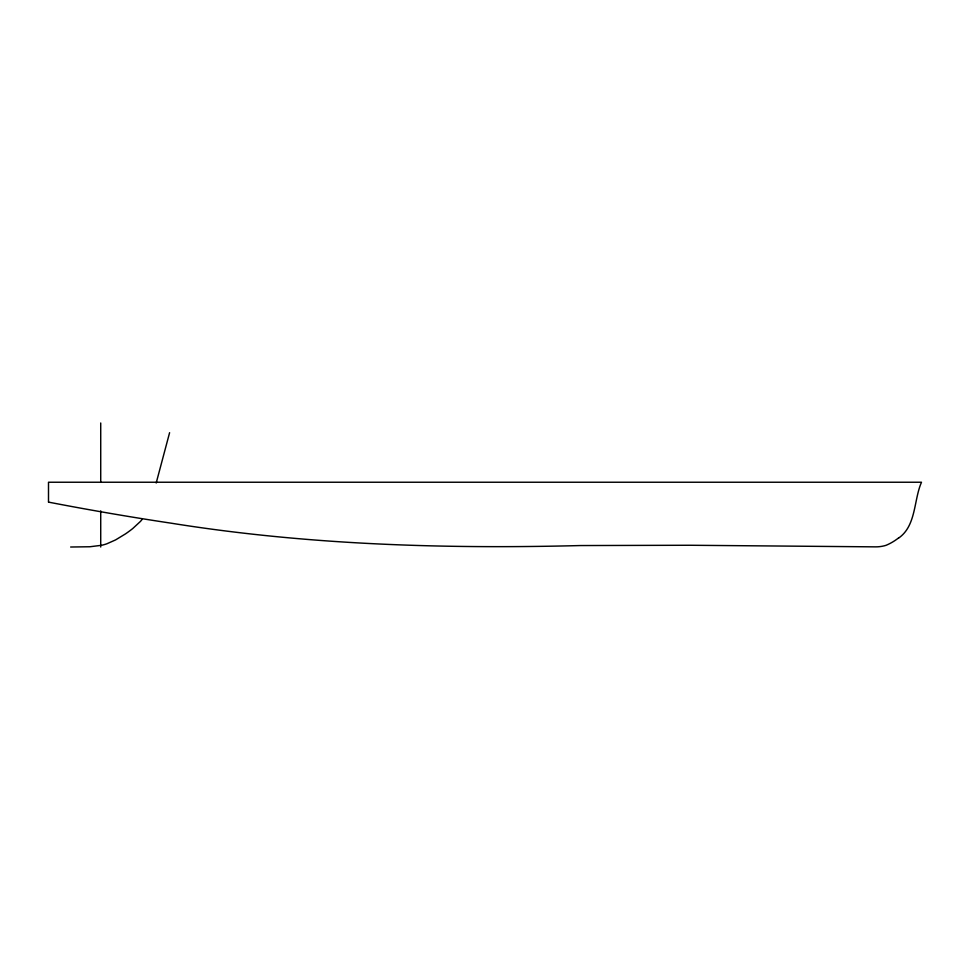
<?xml version="1.0" encoding="UTF-8"?>
<svg xmlns="http://www.w3.org/2000/svg" width="970" height="970" viewBox="0 0 970 970"><rect width="100%" height="100%" fill="white"/><g stroke="black" fill="none" stroke-linecap="round" stroke-linejoin="round"><path stroke-width="1.45" d="M169.604 432.681L156.194 483.011M898.669 538.047C916.359 525.728 913.667 499.962 921.5 482.236L48.5 482.236L48.5 501.963M70.64 547.019L89.907 546.753L101.644 545.285A47.433 47.433 0 0 0 106.87 543.782L115.575 539.914L125.518 533.864A129.398 129.398 0 0 0 132.744 528.541L140.541 521.326A37.357 37.357 0 0 0 142.384 518.999M48.5 502.12C89.252 509.977 130.174 517.046 171.217 523.194C306.447 544.837 443.69 549.068 580.399 545.552L689.888 545.261L875.716 546.862A34.629 34.629 0 0 0 886.01 545.334A53.071 53.071 0 0 0 898.572 537.926M100.722 422.981L100.722 482.332M100.722 510.863L100.722 547.019"/></g></svg>
